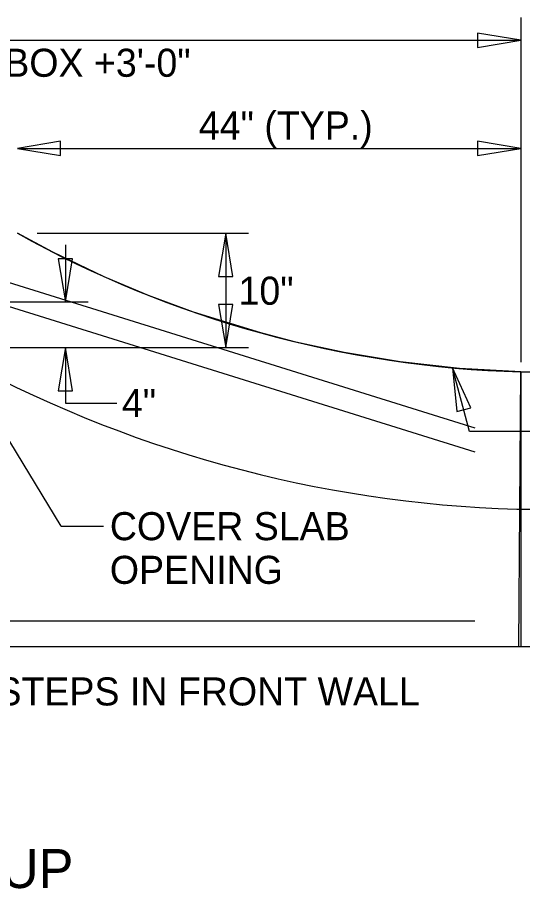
# Model space of a CAD drawing. Extents: x 1.6 to 16.8, y 0.6 to 10.3.
# Drawn here: x 7.501 to 9.121, y 7.433 to 10.227 of the extents above; entities that cross this region are included whole.
import ezdxf

# ---------------------------------------------------------------- set-up
doc = ezdxf.new("R2010")
doc.units = 0
for name, color, linetype in [('SD_P_Dimension Lines', 7, 'Continuous'), ('SD_P_Dimension Text', 7, 'Continuous'), ('SD_P_Prop Hidden Lines', 7, 'Continuous'), ('SD_P_Shading', 7, 'Continuous'), ('SD_P_Subtitles', 7, 'Continuous'), ('SD_X_Exist Hidden Lines', 7, 'Continuous'), ('SH_P_Sheet Border', 7, 'Continuous')]:
    doc.layers.add(name, color=color, linetype=linetype)

msp = doc.modelspace()

# ---------------------------------------------------------------- linework, layer by layer
at = {"layer": 'SD_P_Dimension Lines'}
for p, q in [((9.1148, 10.2274), (9.1148, 9.1215)), ((9.1148, 10.1541), (8.9763, 10.1772)), ((8.9763, 10.1772), (8.9763, 10.131)), ((4.0533, 10.1541), (9.1148, 10.1541)), ((8.9763, 10.131), (9.1148, 10.1541)), ((7.6396, 9.8305), (7.501, 9.8074)), ((7.6396, 9.7843), (7.6396, 9.8305)), ((9.1148, 9.8074), (8.9763, 9.8305)), ((8.9763, 9.8305), (8.9763, 9.7843)), ((7.501, 9.8074), (9.1148, 9.8074)), ((7.501, 9.8074), (7.6396, 9.7843)), ((8.9763, 9.7843), (9.1148, 9.8074)), ((7.5645, 9.535), (8.2423, 9.535)), ((8.1689, 9.535), (8.1458, 9.3965)), ((8.1689, 9.535), (8.1689, 9.1683)), ((8.192, 9.3965), (8.1689, 9.535)), ((7.655, 9.4981), (7.655, 9.315)), ((7.678, 9.4535), (7.6319, 9.4535)), ((7.6319, 9.4535), (7.655, 9.315)), ((7.655, 9.315), (7.678, 9.4535)), ((8.1458, 9.3965), (8.192, 9.3965)), ((7.6417, 8.5956), (7.203, 9.315)), ((7.2595, 9.315), (7.7283, 9.315)), ((8.192, 9.3068), (8.1458, 9.3068)), ((8.1458, 9.3068), (8.1689, 9.1683)), ((8.1689, 9.1683), (8.192, 9.3068)), ((7.3386, 9.1683), (8.2423, 9.1683)), ((7.655, 9.1683), (7.6319, 9.0297)), ((7.655, 9.1683), (7.655, 8.9898)), ((7.678, 9.0297), (7.655, 9.1683)), ((8.9506, 8.8995), (8.8964, 9.1034)), ((8.8964, 9.1034), (8.9096, 8.9636)), ((8.9543, 8.9755), (8.8964, 9.1034)), ((7.6319, 9.0297), (7.678, 9.0297)), ((7.655, 8.9898), (7.8199, 8.9898)), ((8.9096, 8.9636), (8.9543, 8.9755)), ((9.1766, 8.8995), (8.9506, 8.8995)), ((7.6417, 8.5956), (7.7773, 8.5956))]:
    msp.add_line(p, q, dxfattribs=at)
at = {"layer": 'SD_P_Prop Hidden Lines'}
for p, q in [((9.1021, 8.6504), (9.5734, 8.6504)), ((4.2001, 8.2924), (8.9681, 8.2924))]:
    msp.add_line(p, q, dxfattribs=at)
msp.add_arc((9.2165, 12.6099), 3.9611, 240.8421, 268.3448, dxfattribs=at)
at = {"layer": 'SD_P_Shading'}
msp.add_lwpolyline([(4.0533, 8.2101), (9.1084, 8.2101), (9.1148, 9.0903), (9.1148, 9.0903), (8.9179, 9.1015), (8.7285, 9.1228), (8.5486, 9.1528), (8.3941, 9.1863), (8.2811, 9.2154), (8.0652, 9.2824), (7.921, 9.3359), (7.7789, 9.3957), (7.6145, 9.4744), (7.501, 9.535)], dxfattribs=at)
at = {"layer": 'SD_X_Exist Hidden Lines'}
for p, q in [((7.203, 9.4617), (8.9681, 8.9106)), ((7.1918, 9.3883), (8.9681, 8.8338))]:
    msp.add_line(p, q, dxfattribs=at)
at = {"layer": 'SH_P_Sheet Border'}
for p, q in [((9.1148, 9.0903), (9.5861, 9.0903)), ((9.1148, 9.0903), (9.1148, 8.2101)), ((3.5821, 8.2101), (9.5734, 8.2101))]:
    msp.add_line(p, q, dxfattribs=at)
msp.add_arc((9.2165, 12.6099), 3.521, 240.8421, 268.3448, dxfattribs=at)

# ---------------------------------------------------------------- texts
at = {"layer": 'SD_P_Dimension Text'}
for s, p in [('OUTSIDE OF DRAINAGE INLET BOX +3\'-0"', (5.6533, 10.037)), ('44" (TYP.)', (8.0826, 9.8358)), ('10"', (8.2099, 9.3058)), ('4"', (7.836, 8.9456)), ('COVER SLAB', (7.7973, 8.5506)), ('OPENING', (7.7973, 8.4106)), ('STEPS IN FRONT WALL', (7.4336, 8.0205))]:
    msp.add_text(s, height=0.09, dxfattribs=at).set_placement(p)
at = {"layer": 'SD_P_Subtitles'}
msp.add_text('SINGLE GRATE SETUP', height=0.125, dxfattribs=at).set_placement((5.8414, 7.4349))

doc.saveas('drawing.dxf')
